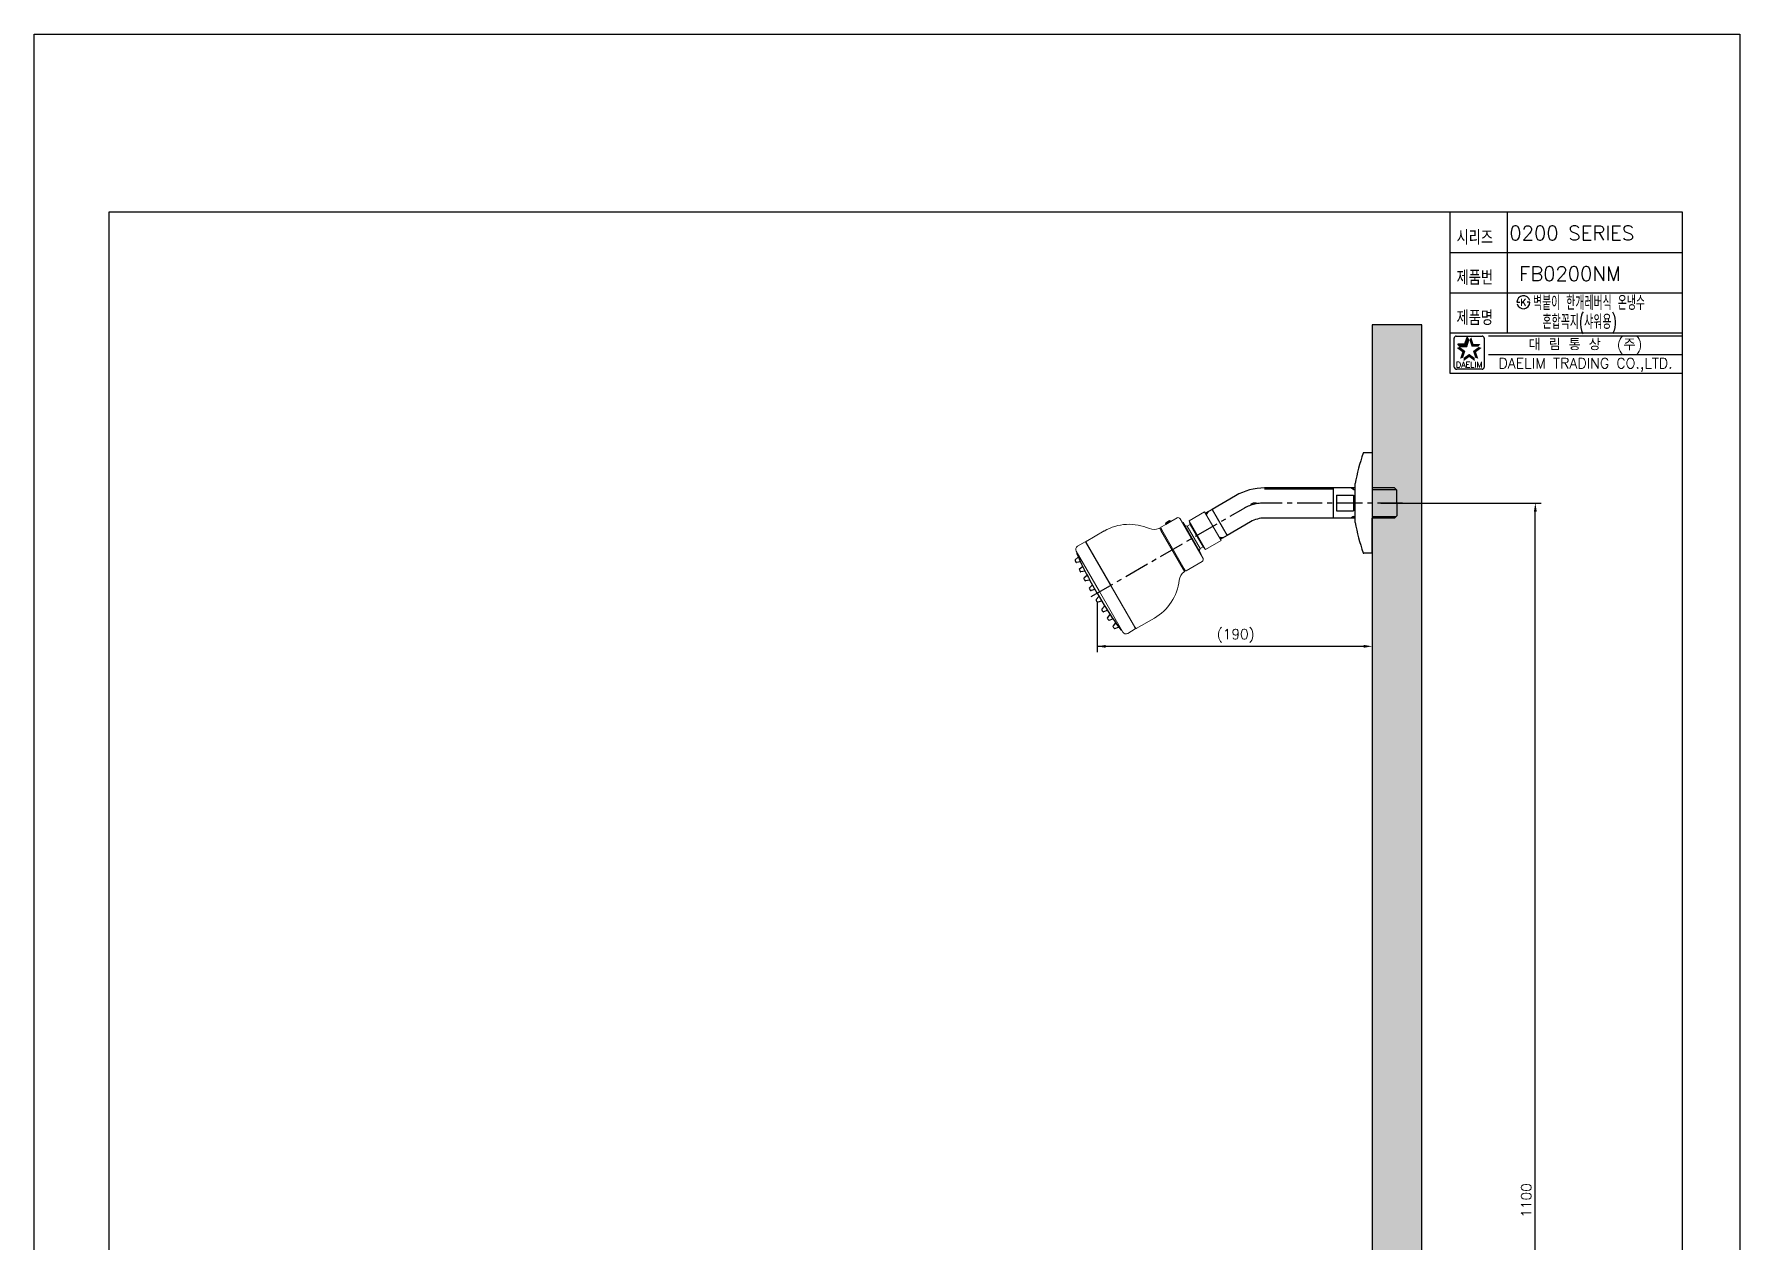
# Model space of a CAD drawing. Extents: x 6646 to 7240, y -4746 to -3906.
# Drawn here: x 6646 to 7240, y -4326 to -3906 of the extents above; entities that cross this region are included whole.
import ezdxf
from ezdxf.enums import TextEntityAlignment as Align

# ---------------------------------------------------------------- set-up
doc = ezdxf.new("R2010")
doc.units = 0
doc.header["$LTSCALE"] = 7
doc.header["$MEASUREMENT"] = 0
doc.linetypes.add('CENTER', pattern=[2, 1.25, -0.25, 0.25, -0.25])
doc.layers.get('0').update_dxf_attribs({"color": 2, "linetype": 'CONTINUOUS'})
for name, color, linetype in [('CL', 1, 'CENTER'), ('D', 2, 'CONTINUOUS'), ('DIM', 2, 'CONTINUOUS'), ('DWG', 7, 'CONTINUOUS'), ('HT', 3, 'CONTINUOUS'), ('TXT', 4, 'CONTINUOUS')]:
    doc.layers.add(name, color=color, linetype=linetype)
doc.styles.add('GHS', font='ROMANS', dxfattribs={"bigfont": 'GHS'})
doc.styles.add('ROMANS', font='romans')

# ---------------------------------------------------------------- blocks, each defined once
blk = doc.blocks.new('BORDER')
for p, q in [((1, 1), (0, 1)), ((0, 1), (0, 0)), ((0, 0), (1, 0))]:
    blk.add_line(p, q)

msp = doc.modelspace()

# ---------------------------------------------------------------- hatches: boundary and pattern name
at = {"layer": 'HT'}
h = msp.add_hatch(dxfattribs=at)
h.set_pattern_fill('AR-CONC', color=256, scale=2, style=0)
h.set_pattern_definition([(50, (1644.39, -9006.328), (14.345204, -1.255043), [1.5, -16.5]), (355, (1644.39, -9006.328), (-2.775027, 15.043843), [1.2, -13.2]), (100.4514, (1645.585, -9006.433), (11.570188, 13.78879), [1.274804, -14.022842]), (46.1842, (1644.39, -9002.328), (21.34482, -3.31038), [2.25, -24.75]), (96.6356, (1646.168, -9002.604), (18.693254, 19.48236), [1.912206, -21.03426]), (351.1842, (1644.39, -9002.328), (18.69324, 19.48237), [1.8, -19.8]), (21, (1646.39, -9003.328), (11.938141, -8.052378), [1.5, -16.5]), (326, (1646.39, -9003.328), (4.866307, 14.503), [1.2, -13.2]), (71.4514, (1647.384, -9004), (16.804453, 6.45061), [1.274804, -14.022842]), (37.5, (1644.3896, -9006.3283), (0.243197, 6.657877), [0, -13.04, 0, -13.4, 0, -13.25]), (7.5, (1644.3896, -9006.328), (5.261391, 7.888234), [0, -7.64, 0, -12.74, 0, -5.05]), (327.5, (1639.9296, -9006.3283), (10.6764487, -0.4510974), [0, -5, 0, -15.6, 0, -20.7]), (317.5, (1637.93, -9006.328), (11.663723, 2.0021), [0, -6.5, 0, -10.36, 0, -14.7])])
h.paths.add_polyline_path([(7112.16, -4706.29), (7129.44, -4706.29), (7129.44, -4006.92), (7112.16, -4006.92)])

# ---------------------------------------------------------------- linework, layer by layer
at = {"color": 7}
for p, q in [((7139.17, -3967.74), (7139.17, -4023.74)), ((7159.17, -3967.74), (7159.17, -4009.74)), ((7139.17, -3981.74), (7220.17, -3981.74)), ((7139.17, -3995.74), (7220.17, -3995.74)), ((7139.17, -4009.74), (7220.17, -4009.74)), ((7139.17, -4023.74), (7220.17, -4023.74))]:
    msp.add_line(p, q, dxfattribs=at)
at = {"color": 2, "linetype": 'Continuous'}
for p, q in [((7140.65, -4021.61), (7140.65, -4011.61)), ((7141.4, -4010.86), (7150.4, -4010.86)), ((7151.15, -4011.61), (7151.15, -4021.61)), ((7152.67, -4010.74), (7220.17, -4010.74)), ((7152.67, -4017.24), (7220.17, -4017.24)), ((7150.4, -4022.36), (7141.65, -4022.36))]:
    msp.add_line(p, q, dxfattribs=at)
at = {"color": 2}
for p, q in [((7142.65, -4014.47), (7141.99, -4013.56)), ((7141.99, -4013.56), (7144.41, -4013.56)), ((7142.65, -4014.47), (7145.08, -4014.47)), ((7144.41, -4013.56), (7145.16, -4011.25)), ((7145.08, -4014.47), (7145.82, -4012.17)), ((7145.82, -4012.17), (7145.16, -4011.25))]:
    msp.add_line(p, q, dxfattribs=at)
at = {"color": 7, "linetype": 'Continuous', "lineweight": 0}
for p, q in [((7044.2, -4074.11), (7042.04, -4075.36)), ((7045.23, -4074.39), (7046.04, -4075.8)), ((7048.35, -4075.18), (7053.79, -4072.04)), ((7053.79, -4072.04), (7059.54, -4082)), ((7012.48, -4082.33), (7018.82, -4078.67)), ((7038.21, -4077.85), (7038.56, -4078.47)), ((7038.48, -4077.71), (7038.83, -4078.31)), ((7038.83, -4078.31), (7038.56, -4078.47)), ((7038.56, -4078.47), (7046.36, -4091.98)), ((7040.31, -4076.36), (7038.58, -4077.36)), ((7038.83, -4078.31), (7046.63, -4091.82)), ((7041.91, -4075.15), (7040.18, -4076.15)), ((7040.27, -4075.81), (7040.18, -4076.15)), ((7040.18, -4076.15), (7040.31, -4076.36)), ((7041.57, -4075.06), (7040.27, -4075.81)), ((7042.04, -4075.36), (7040.31, -4076.36)), ((7041.57, -4075.06), (7041.91, -4075.15)), ((7041.91, -4075.15), (7042.04, -4075.36)), ((7046.26, -4075.67), (7046.04, -4075.8)), ((7046.26, -4075.67), (7046.04, -4075.8)), ((7046.26, -4075.67), (7046.04, -4075.8)), ((7046.04, -4075.8), (7052.42, -4086.84)), ((7046.62, -4076.3), (7046.26, -4075.67)), ((7046.75, -4076.51), (7046.26, -4075.67)), ((7046.26, -4075.67), (7046.96, -4076.89)), ((7046.96, -4076.89), (7051.93, -4085.49)), ((7047.72, -4076.99), (7048.78, -4076.38)), ((7047.72, -4076.99), (7052.22, -4084.79)), ((7048.35, -4075.18), (7054.1, -4085.14)), ((7048.35, -4075.18), (7048.78, -4076.38)), ((7048.78, -4076.38), (7053.28, -4084.17)), ((7009.04, -4085.7), (7017.16, -4099.78)), ((7012.13, -4082.47), (7009.49, -4084)), ((7021.1, -4097.5), (7012.35, -4082.35)), ((7012.39, -4082.67), (7013.06, -4083.84)), ((7012.9, -4083.55), (7012.39, -4082.67)), ((7012.48, -4082.56), (7013.15, -4083.73)), ((7012.48, -4082.56), (7021.1, -4097.5)), ((7013.06, -4083.84), (7028.96, -4111.38)), ((7052.63, -4086.71), (7051.93, -4085.49)), ((7052.15, -4085.87), (7052.63, -4086.71)), ((7052.22, -4084.79), (7053.28, -4084.17)), ((7052.27, -4086.08), (7052.63, -4086.71)), ((7052.63, -4086.71), (7052.42, -4086.84)), ((7054.1, -4085.14), (7053.28, -4084.17)), ((7054.1, -4085.14), (7059.54, -4082)), ((7046.63, -4091.82), (7046.36, -4091.98)), ((7046.72, -4092.6), (7046.36, -4091.98)), ((7046.98, -4092.43), (7046.63, -4091.82)), ((7052.95, -4089.27), (7047.33, -4092.52)), ((7053.23, -4088.24), (7052.42, -4086.84)), ((7021.1, -4097.5), (7029.85, -4112.66)), ((7029.73, -4112.44), (7021.1, -4097.5)), ((7025.29, -4113.85), (7017.16, -4099.78)), ((7029.98, -4112.64), (7036.32, -4108.98)), ((7029.63, -4112.78), (7026.99, -4114.31)), ((7029.64, -4112.55), (7028.96, -4111.38)), ((7029.73, -4112.44), (7029.05, -4111.27)), ((7029.13, -4111.66), (7029.64, -4112.55))]:
    msp.add_line(p, q, dxfattribs=at)
for p, q in [((7016.34, -4103.17), (7016.34, -4120.82)), ((7109.16, -4118.82), (7016.34, -4118.82))]:
    msp.add_line(p, q)
for points in [[(7012.59, -4082.22), (7012.51, -4082.29), (7012.46, -4082.38), (7012.45, -4082.48), (7012.48, -4082.57)], [(7029.99, -4112.62), (7029.9, -4112.65), (7029.8, -4112.65), (7029.71, -4112.61), (7029.64, -4112.53)], [(7030.07, -4112.51), (7029.98, -4112.55), (7029.88, -4112.55), (7029.79, -4112.51), (7029.72, -4112.43)]]:
    msp.add_lwpolyline(points, dxfattribs=at)
at = {"color": 2, "linetype": 'Continuous'}
for centre, radius, start, end in [((7141.4, -4011.61), 0.75, 90, 180), ((7150.4, -4011.61), 0.75, 0, 90), ((7141.52, -4021.48), 0.884, 188.1301, 278.1301), ((7150.4, -4021.61), 0.75, 270, 0)]:
    msp.add_arc(centre, radius, start, end, dxfattribs=at)
at = {"color": 7, "linetype": 'Continuous', "lineweight": 0}
for centre, radius, start, end in [((7044.58, -4074.76), 0.75, 30, 120), ((7027.52, -4093.85), 17.5, 66.37184, 120), ((7036.14, -4074.15), 4, 246.37184, 295.797), ((7037.99, -4077.98), 0.25, 30, 115.797), ((7038.7, -4077.58), 0.25, 120, 210), ((7046.53, -4082.87), 6, 78.59038, 85.88264), ((7010.12, -4085.08), 1.25, 120, 210), ((7012.26, -4082.69), 0.25, 30, 120), ((7012.61, -4082.54), 0.25, 120, 210), ((7046.53, -4082.87), 6, 334.11736, 341.40962), ((7046.5, -4092.72), 0.25, 304.203, 30), ((7047.2, -4092.3), 0.25, 210, 300), ((7052.58, -4088.62), 0.75, 300, 30), ((7027.52, -4093.85), 17.5, 300, 353.62816), ((7048.89, -4096.24), 4, 124.203, 173.62816), ((7026.37, -4113.22), 1.25, 210, 300), ((7029.51, -4112.56), 0.25, 300, 30)]:
    msp.add_arc(centre, radius, start, end, dxfattribs=at)
at = {"color": 2}
for points in [[(7143.49, -4016.39), (7144.57, -4016.04), (7141.53, -4014.96), (7142.6, -4014.61)], [(7141.99, -4013.56), (7142.65, -4014.47), (7144.41, -4013.56), (7145.08, -4014.47)], [(7144.41, -4013.56), (7145.08, -4014.47), (7145.16, -4011.25), (7145.82, -4012.17)], [(7146.64, -4011.25), (7145.97, -4012.17), (7147.39, -4013.56), (7146.72, -4014.47)], [(7147.39, -4013.56), (7146.72, -4014.47), (7149.81, -4013.56), (7149.15, -4014.47)], [(7150.27, -4014.96), (7149.19, -4014.61), (7148.31, -4016.39), (7147.23, -4016.04)], [(7142.74, -4018.69), (7143.82, -4018.34), (7143.49, -4016.39), (7144.57, -4016.04)], [(7145.9, -4018.14), (7145.9, -4017.01), (7143.94, -4019.56), (7143.94, -4018.43)], [(7147.86, -4019.56), (7147.86, -4018.43), (7145.9, -4018.14), (7145.9, -4017.01)], [(7148.31, -4016.39), (7147.23, -4016.04), (7149.06, -4018.69), (7147.98, -4018.34)]]:
    msp.add_solid(points, dxfattribs=at)
for points in [[(7019.34, -4118.32), (7019.34, -4119.32), (7016.34, -4118.82)], [(7109.16, -4118.32), (7109.16, -4119.32), (7112.16, -4118.82)]]:
    msp.add_solid(points)
at = {"layer": 'CL'}
for p, q in [((7014.22, -4101.52), (7067.18, -4070.94)), ((7070.66, -4068.93), (7069.8, -4069.43)), ((7071.87, -4068.93), (7070.66, -4068.93)), ((7122.73, -4068.93), (7074.68, -4068.93))]:
    msp.add_line(p, q, dxfattribs=at)
msp.add_arc((7074.68, -4083.93), 15, 90, 120, dxfattribs=at)
at = {"layer": 'D'}
for p, q in [((7105.66, -4064.26), (7104.67, -4063.68)), ((7105.66, -4073.61), (7104.67, -4074.18)), ((7115.16, -4068.93), (7170.94, -4068.93)), ((7168.94, -4473.8), (7168.94, -4071.93)), ((7109.08, -4086.43), (7109.02, -4086.43))]:
    msp.add_line(p, q, dxfattribs=at)
at = {"layer": 'D', "color": 2}
for p, q in [((7009.41, -4086.35), (7009.35, -4086.39)), ((7008.74, -4088.69), (7009.79, -4087.81)), ((7010.54, -4089.45), (7009.2, -4089.69)), ((7010.23, -4091.87), (7011.27, -4091)), ((7012.06, -4092.62), (7010.71, -4092.86)), ((7012.83, -4094.14), (7011.81, -4095.02)), ((7013.66, -4095.73), (7012.31, -4096)), ((7014.65, -4097.5), (7013.68, -4098.43)), ((7016.32, -4100.26), (7013.9, -4096.06)), ((7015.56, -4099.05), (7014.22, -4099.39)), ((7016.99, -4101.52), (7016.03, -4102.52)), ((7016.32, -4100.26), (7018.75, -4104.46)), ((7017.88, -4103.09), (7016.58, -4103.46)), ((7018.91, -4104.83), (7018, -4105.87)), ((7019.88, -4106.35), (7018.6, -4106.79)), ((7020.81, -4107.77), (7019.93, -4108.82)), ((7020.55, -4109.73), (7021.82, -4109.27)), ((7022.79, -4110.67), (7021.92, -4111.71)), ((7022.55, -4112.61), (7023.84, -4112.15)), ((7024.91, -4113.2), (7024.85, -4113.23))]:
    msp.add_line(p, q, dxfattribs=at)
for centre, radius, start, end in [((7009.43, -4086.52), 0.15, 120, 203.77668), ((7139.01, -4029.43), 141.75, 203.77668, 208.04059), ((7008.9, -4088.88), 0.25, 130.0357, 204.48716), ((7137.4, -4030.35), 141.45, 204.48716, 204.73728), ((7009.16, -4089.44), 0.25, 204.73728, 279.92895), ((7010.39, -4092.06), 0.25, 130.06122, 205.91153), ((7137.4, -4030.35), 141.45, 205.91153, 206.1615), ((7010.66, -4092.61), 0.25, 206.1615, 280.09853), ((7011.97, -4095.21), 0.25, 131.03541, 207.34272), ((7137.4, -4030.35), 141.45, 207.34272, 207.59259), ((7012.26, -4095.76), 0.25, 207.59259, 281.17826), ((7013.85, -4098.61), 0.25, 133.77981, 210.08713), ((7136.03, -4027.82), 141.45, 210.08713, 210.33699), ((7014.16, -4099.14), 0.25, 210.33699, 283.92267), ((7016.21, -4102.69), 0.25, 136.07733, 209.66301), ((7138.91, -4032.81), 141.45, 209.66301, 209.91287), ((7016.52, -4103.22), 0.25, 209.91287, 286.22019), ((7139.01, -4029.43), 141.75, 211.95941, 216.22332), ((7018.19, -4106.03), 0.25, 138.82174, 212.40741), ((7137.4, -4030.35), 141.45, 212.40741, 212.65728), ((7018.52, -4106.55), 0.25, 212.65728, 288.96459), ((7020.12, -4108.98), 0.25, 139.90147, 213.8385), ((7137.4, -4030.35), 141.45, 213.8385, 214.08847), ((7020.46, -4109.49), 0.25, 214.08847, 289.93878), ((7022.11, -4111.87), 0.25, 140.07105, 215.26272), ((7137.4, -4030.35), 141.45, 215.26272, 215.51284), ((7022.47, -4112.38), 0.25, 215.51284, 289.9643), ((7024.78, -4113.1), 0.15, 216.22332, 300)]:
    msp.add_arc(centre, radius, start, end, dxfattribs=at)
at = {"layer": 'D'}
msp.add_arc((7175.59, -4063.23), 70.5, 199.17509, 199.2159, dxfattribs=at)
msp.add_solid([(7168.44, -4071.93), (7169.44, -4071.93), (7168.94, -4068.93)], dxfattribs=at)
at = {"layer": 'DIM'}
for p, q in [((7162.55, -3999.06), (7163.05, -3999.06)), ((7163.05, -3999.06), (7163.55, -3999.06)), ((7166.55, -3999.06), (7166.05, -3999.06)), ((7167.05, -3999.06), (7166.55, -3999.06))]:
    msp.add_line(p, q, dxfattribs=at)
for start, end in [(15, 180), (195, 0)]:
    msp.add_arc((7164.8, -3999.06), 2.25, start, end, dxfattribs=at)
at = {"layer": 'DWG'}
for p, q in [((7112.16, -4051.43), (7109.19, -4051.43)), ((7106.16, -4068.93), (7106.16, -4062.18)), ((7064.56, -4066.39), (7056.35, -4071.14)), ((7098.66, -4063.68), (7074.68, -4063.68)), ((7098.66, -4064.13), (7074.68, -4064.13)), ((7098.66, -4074.18), (7098.66, -4063.68)), ((7106.16, -4063.68), (7106.16, -4063.19)), ((7098.66, -4074.18), (7074.68, -4074.18)), ((7106.16, -4075.68), (7106.16, -4068.93)), ((7112.16, -4086.43), (7112.16, -4074.18)), ((7069.81, -4075.49), (7061.6, -4080.23)), ((7112.16, -4086.43), (7109.19, -4086.43))]:
    msp.add_line(p, q, dxfattribs=at)
at = {"layer": 'DWG', "ltscale": 5}
for p, q in [((7106.16, -4063.68), (7098.66, -4063.68)), ((7099.66, -4066.23), (7099.66, -4071.64)), ((7099.66, -4066.23), (7105.66, -4066.23)), ((7105.66, -4064.26), (7105.66, -4063.68)), ((7105.66, -4066.23), (7105.66, -4071.64)), ((7119.91, -4063.68), (7112.16, -4063.68)), ((7119.91, -4063.68), (7120.66, -4064.43)), ((7120.66, -4068.93), (7120.66, -4064.43)), ((7056.35, -4071.14), (7054.03, -4072.47)), ((7054.47, -4072.88), (7054.18, -4072.39)), ((7056.35, -4071.14), (7061.6, -4080.23)), ((7106.16, -4074.18), (7098.66, -4074.18)), ((7099.66, -4071.64), (7105.66, -4071.64)), ((7105.66, -4073.61), (7105.66, -4074.18)), ((7119.91, -4074.18), (7112.16, -4074.18)), ((7119.91, -4074.18), (7120.66, -4073.43)), ((7120.66, -4068.93), (7120.66, -4073.43)), ((7061.6, -4080.23), (7059.28, -4081.56)), ((7059.14, -4080.98), (7059.43, -4081.48))]:
    msp.add_line(p, q, dxfattribs=at)
at = {"layer": 'DWG', "color": 2, "ltscale": 5}
for p, q in [((7105.66, -4064.26), (7106.16, -4064.26)), ((7112.16, -4064.26), (7120.49, -4064.26)), ((7054.47, -4072.88), (7054.32, -4072.97)), ((7054.47, -4072.88), (7055.12, -4071.84)), ((7105.66, -4073.61), (7106.16, -4073.61)), ((7112.16, -4073.61), (7120.49, -4073.61)), ((7059.14, -4080.98), (7059, -4081.07)), ((7059.14, -4080.98), (7060.37, -4080.94))]:
    msp.add_line(p, q, dxfattribs=at)
at = {"layer": 'DWG'}
for centre, radius, start, end in [((7183.02, -4076.82), 78.23, 161.1974, 169.21839), ((7109.19, -4051.68), 0.25, 90, 161.1974), ((7074.68, -4083.93), 20.25, 90, 120), ((7074.68, -4083.93), 9.75, 90, 120), ((7183.02, -4061.05), 78.23, 190.78161, 198.8026), ((7109.19, -4086.18), 0.25, 198.8026, 270)]:
    msp.add_arc(centre, radius, start, end, dxfattribs=at)
at = {"layer": 'HT'}
msp.add_lwpolyline([(7112.16, -4706.29), (7129.44, -4706.29), (7129.44, -4006.92), (7112.16, -4006.92)], close=True, dxfattribs=at)
at = {"layer": 'TXT'}
for p, q in [((6672.17, -3967.74), (6672.17, -4723.74)), ((7220.17, -3967.74), (6672.17, -3967.74)), ((7220.17, -4723.74), (7220.17, -3967.74))]:
    msp.add_line(p, q, dxfattribs=at)

# ---------------------------------------------------------------- block references
at = {"xscale": -840, "yscale": 594, "zscale": 840, "rotation": 90}
msp.add_blockref('BORDER', (7240.17, -3905.74), dxfattribs=at)

# ---------------------------------------------------------------- texts
at = {"color": 7, "style": 'GHS'}
msp.add_text('0200 SERIES', height=5, dxfattribs=at).set_placement((7159.87, -3977.5))
msp.add_text('FB0200NM', height=5, dxfattribs=at).set_placement((7181, -3989.16), align=Align.MIDDLE)
at = {"style": 'GHS', "width": 0.6}
for s, p in [('벽붙이 한개레버식 온냉수', (7168.11, -4001.77)), ('혼합꼭지(샤워용)', (7171.43, -4008.37))]:
    msp.add_text(s, height=5, dxfattribs=at).set_placement(p)
at = {"color": 7, "linetype": 'Continuous'}
for s, height, style, p in [('대 림 통 상  (주)', 4, 'GHS', (7186.43, -4014.04)), ('DAELIM TRADING CO.,LTD.', 3.6, 'ROMANS', (7186.43, -4020.81))]:
    msp.add_text(s, height=height, dxfattribs=dict(at, style=style)).set_placement(p, align=Align.MIDDLE)
at = {"color": 2, "linetype": 'Continuous', "style": 'ROMANS'}
msp.add_text('DAELIM', height=2, dxfattribs=at).set_placement((7145.9, -4021.81), align=Align.CENTER)
at = {"insert": (7064.61, -4115.15), "char_height": 3.5, "attachment_point": 5, "style": 'GHS'}
msp.add_mtext('\\A1;(190)', dxfattribs=at)
at = {"layer": 'D', "insert": (7165.78, -4311.68), "char_height": 3.5, "attachment_point": 5, "rotation": 90, "style": 'GHS'}
msp.add_mtext('\\A1;1100', dxfattribs=at)
at = {"layer": 'DIM', "style": 'GHS', "width": 0.8}
for s, p in [('시리즈', (7141.51, -3979.01)), ('제품번', (7141.51, -3993.01)), ('제품명', (7141.51, -4007.01))]:
    msp.add_text(s, height=5, dxfattribs=at).set_placement(p)
at = {"layer": 'DIM', "style": 'GHS'}
msp.add_text('K', height=2.39, dxfattribs=at).set_placement((7164.8, -3999.06), align=Align.MIDDLE)

doc.saveas('drawing.dxf')
